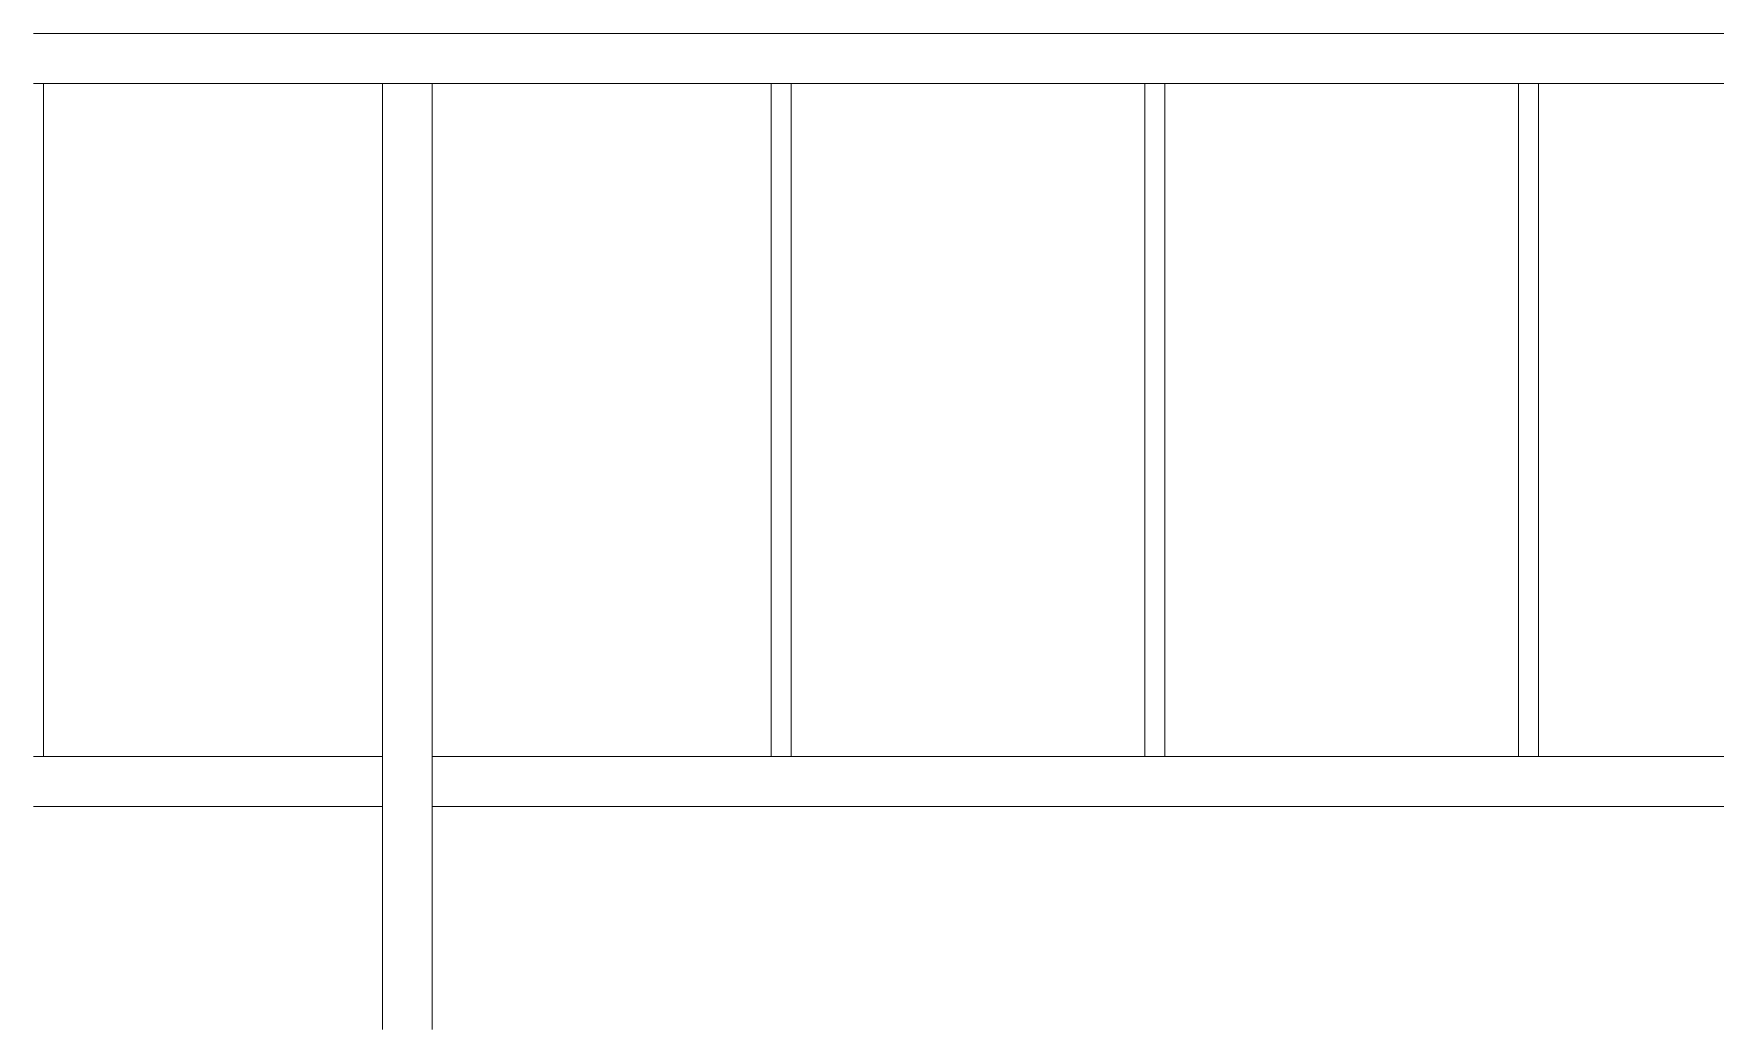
# Model space of a CAD drawing. Header units: millimetres. Extents: x -515342 to 330399, y -224905 to 507333.
# Drawn here: x 153176 to 154526, y 101904 to 102702 of the extents above; entities that cross this region are included whole.
import ezdxf

# ---------------------------------------------------------------- set-up
doc = ezdxf.new("R2010")
doc.units = ezdxf.units.MM
doc.layers.add('Витраж', color=7, linetype='Continuous', lineweight=0)

# ---------------------------------------------------------------- blocks, each defined once
blk = doc.blocks.new('Прямоугольный импост - АР_Импост_40х40 _поручень ограждения на кровле_-V133-О_АР_П_Разрез 1-1')
at = {"layer": 'Витраж'}
for p, q in [((48760, 14671), (48460, 14671)), ((48760, 14631), (48460, 14631))]:
    blk.add_line(p, q, dxfattribs=at)
blk = doc.blocks.new('Прямоугольный импост - АР_Импост_16х16 _вертикальное заполнение ограждений_-V135-О_АР_П_Разрез 1-1')
at = {"layer": 'Витраж'}
for p, q in [((48752, 14631), (48752, 14091)), ((48768, 14631), (48768, 14091))]:
    blk.add_line(p, q, dxfattribs=at)
blk = doc.blocks.new('Прямоугольный импост - АР_Импост_40х40 _стойка ограждения на кровле_-V136-О_АР_П_Разрез 1-1')
at = {"layer": 'Витраж'}
for p, q in [((48140, 14631), (48180, 14631)), ((48140, 14631), (48140, 14071)), ((48180, 14631), (48180, 14071))]:
    blk.add_line(p, q, dxfattribs=at)
blk = doc.blocks.new('Прямоугольный импост - АР_Импост_40х40 _поручень ограждения на кровле_-10058583-О_АР_П_Разрез 1-1')
at = {"layer": 'Витраж'}
for p, q in [((1640, 14091), (1360, 14091)), ((1640, 14091), (1640, 14051)), ((1640, 14051), (1360, 14051))]:
    blk.add_line(p, q, dxfattribs=at)
blk = doc.blocks.new('Прямоугольный импост - АР_Импост_40х40 _поручень ограждения на кровле_-10058581-О_АР_П_Разрез 1-1')
at = {"layer": 'Витраж'}
for p, q in [((480, 14051), (480, 14091)), ((760, 14091), (480, 14091)), ((760, 14051), (480, 14051))]:
    blk.add_line(p, q, dxfattribs=at)
blk = doc.blocks.new('Прямоугольный импост - АР_Импост_40х40 _поручень ограждения на кровле_-10058582-О_АР_П_Разрез 1-1')
at = {"layer": 'Витраж'}
for p, q in [((1060, 14091), (760, 14091)), ((1060, 14051), (760, 14051))]:
    blk.add_line(p, q, dxfattribs=at)
blk = doc.blocks.new('Прямоугольный импост - АР_Импост_40х40 _стойка ограждения на кровле_-V141-О_АР_П_Разрез 1-1')
at = {"layer": 'Витраж'}
for p, q in [((8840, 14071), (8840, 13872.2)), ((8880, 14071), (8880, 13872.2))]:
    blk.add_line(p, q, dxfattribs=at)

msp = doc.modelspace()

# ---------------------------------------------------------------- block references
at = {"layer": 'Витраж'}
for name, p in [('Прямоугольный импост - АР_Импост_40х40 _поручень ограждения на кровле_-V133-О_АР_П_Разрез 1-1', (104715.5296, 88031.3929)), ('Прямоугольный импост - АР_Импост_40х40 _поручень ограждения на кровле_-V133-О_АР_П_Разрез 1-1', (105015.5296, 88031.3929)), ('Прямоугольный импост - АР_Импост_40х40 _поручень ограждения на кровле_-V133-О_АР_П_Разрез 1-1', (105315.5296, 88031.3929)), ('Прямоугольный импост - АР_Импост_40х40 _поручень ограждения на кровле_-V133-О_АР_П_Разрез 1-1', (105615.5296, 88031.3929)), ('Прямоугольный импост - АР_Импост_40х40 _поручень ограждения на кровле_-V133-О_АР_П_Разрез 1-1', (105915.5296, 88031.3929)), ('Прямоугольный импост - АР_Импост_16х16 _вертикальное заполнение ограждений_-V135-О_АР_П_Разрез 1-1', (104415.5296, 88031.3929)), ('Прямоугольный импост - АР_Импост_40х40 _стойка ограждения на кровле_-V136-О_АР_П_Разрез 1-1', (105315.5296, 88031.3929)), ('Прямоугольный импост - АР_Импост_16х16 _вертикальное заполнение ограждений_-V135-О_АР_П_Разрез 1-1', (105015.5296, 88031.3929)), ('Прямоугольный импост - АР_Импост_16х16 _вертикальное заполнение ограждений_-V135-О_АР_П_Разрез 1-1', (105315.5296, 88031.3929)), ('Прямоугольный импост - АР_Импост_16х16 _вертикальное заполнение ограждений_-V135-О_АР_П_Разрез 1-1', (105615.5296, 88031.3929)), ('Прямоугольный импост - АР_Импост_40х40 _поручень ограждения на кровле_-10058583-О_АР_П_Разрез 1-1', (151815.5296, 88031.3929)), ('Прямоугольный импост - АР_Импост_40х40 _поручень ограждения на кровле_-10058581-О_АР_П_Разрез 1-1', (153015.5296, 88031.3929)), ('Прямоугольный импост - АР_Импост_40х40 _поручень ограждения на кровле_-10058582-О_АР_П_Разрез 1-1', (153015.5296, 88031.3929)), ('Прямоугольный импост - АР_Импост_40х40 _поручень ограждения на кровле_-10058582-О_АР_П_Разрез 1-1', (153315.5296, 88031.3929)), ('Прямоугольный импост - АР_Импост_40х40 _поручень ограждения на кровле_-10058583-О_АР_П_Разрез 1-1', (153015.5296, 88031.3929)), ('Прямоугольный импост - АР_Импост_40х40 _стойка ограждения на кровле_-V141-О_АР_П_Разрез 1-1', (144615.5296, 88031.3929))]:
    msp.add_blockref(name, p, dxfattribs=at)

doc.saveas('drawing.dxf')
